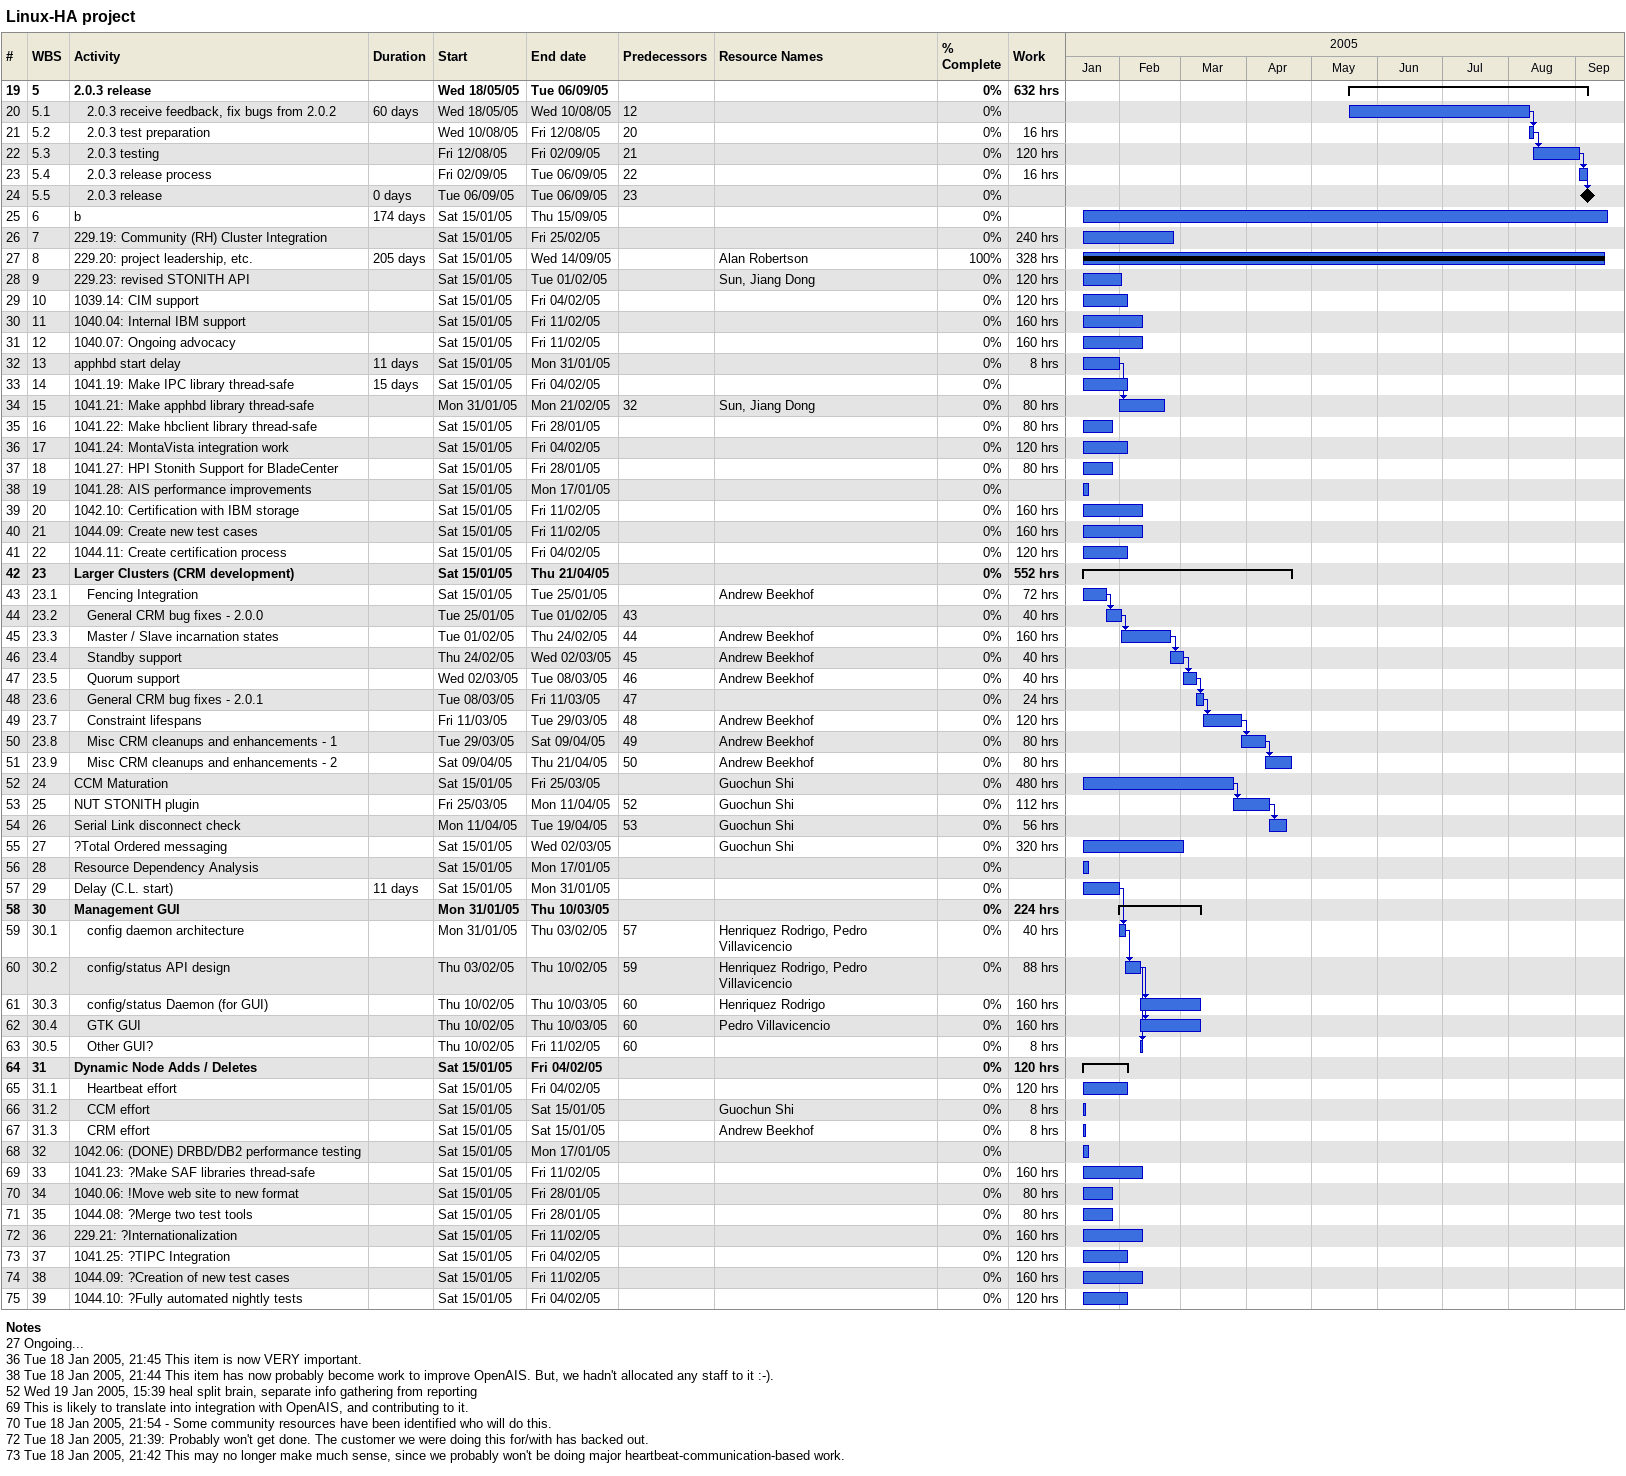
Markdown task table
Linux-HA project

| ID | WBS | Task | Duration | Start | Finish | Predecessors | Resources | % complete | Work (h) |
|---|---|---|---|---|---|---|---|---|---|
| 19 | 5 | **2.0.3 release** |  | 2005-05-18 | 2005-09-06 |  |  | 0 | 632 |
| 20 | 5.1 | 2.0.3 receive feedback, fix bugs from 2.0.2 | 60d | 2005-05-18 | 2005-08-10 | 12 |  | 0 |  |
| 21 | 5.2 | 2.0.3 test preparation |  | 2005-08-10 | 2005-08-12 | 20 |  | 0 | 16 |
| 22 | 5.3 | 2.0.3 testing |  | 2005-08-12 | 2005-09-02 | 21 |  | 0 | 120 |
| 23 | 5.4 | 2.0.3 release process |  | 2005-09-02 | 2005-09-06 | 22 |  | 0 | 16 |
| 24 | 5.5 | 2.0.3 release | 0d | 2005-09-06 | 2005-09-06 | 23 |  | 0 |  |
| 25 | 6 | b | 174d | 2005-01-15 | 2005-09-15 |  |  | 0 |  |
| 26 | 7 | 229.19: Community (RH) Cluster Integration |  | 2005-01-15 | 2005-02-25 |  |  | 0 | 240 |
| 27 | 8 | 229.20: project leadership, etc. | 205d | 2005-01-15 | 2005-09-14 |  | Alan Robertson | 100 | 328 |
| 28 | 9 | 229.23: revised STONITH API |  | 2005-01-15 | 2005-02-01 |  | Sun, Jiang Dong | 0 | 120 |
| 29 | 10 | 1039.14: CIM support |  | 2005-01-15 | 2005-02-04 |  |  | 0 | 120 |
| 30 | 11 | 1040.04: Internal IBM support |  | 2005-01-15 | 2005-02-11 |  |  | 0 | 160 |
| 31 | 12 | 1040.07: Ongoing advocacy |  | 2005-01-15 | 2005-02-11 |  |  | 0 | 160 |
| 32 | 13 | apphbd start delay | 11d | 2005-01-15 | 2005-01-31 |  |  | 0 | 8 |
| 33 | 14 | 1041.19: Make IPC library thread-safe | 15d | 2005-01-15 | 2005-02-04 |  |  | 0 |  |
| 34 | 15 | 1041.21: Make apphbd library thread-safe |  | 2005-01-31 | 2005-02-21 | 32 | Sun, Jiang Dong | 0 | 80 |
| 35 | 16 | 1041.22: Make hbclient library thread-safe |  | 2005-01-15 | 2005-01-28 |  |  | 0 | 80 |
| 36 | 17 | 1041.24: MontaVista integration work |  | 2005-01-15 | 2005-02-04 |  |  | 0 | 120 |
| 37 | 18 | 1041.27: HPI Stonith Support for BladeCenter |  | 2005-01-15 | 2005-01-28 |  |  | 0 | 80 |
| 38 | 19 | 1041.28: AIS performance improvements |  | 2005-01-15 | 2005-01-17 |  |  | 0 |  |
| 39 | 20 | 1042.10: Certification with IBM storage |  | 2005-01-15 | 2005-02-11 |  |  | 0 | 160 |
| 40 | 21 | 1044.09: Create new test cases |  | 2005-01-15 | 2005-02-11 |  |  | 0 | 160 |
| 41 | 22 | 1044.11: Create certification process |  | 2005-01-15 | 2005-02-04 |  |  | 0 | 120 |
| 42 | 23 | **Larger Clusters (CRM development)** |  | 2005-01-15 | 2005-04-21 |  |  | 0 | 552 |
| 43 | 23.1 | Fencing Integration |  | 2005-01-15 | 2005-01-25 |  | Andrew Beekhof | 0 | 72 |
| 44 | 23.2 | General CRM bug fixes - 2.0.0 |  | 2005-01-25 | 2005-02-01 | 43 |  | 0 | 40 |
| 45 | 23.3 | Master / Slave incarnation states |  | 2005-02-01 | 2005-02-24 | 44 | Andrew Beekhof | 0 | 160 |
| 46 | 23.4 | Standby support |  | 2005-02-24 | 2005-03-02 | 45 | Andrew Beekhof | 0 | 40 |
| 47 | 23.5 | Quorum support |  | 2005-03-02 | 2005-03-08 | 46 | Andrew Beekhof | 0 | 40 |
| 48 | 23.6 | General CRM bug fixes - 2.0.1 |  | 2005-03-08 | 2005-03-11 | 47 |  | 0 | 24 |
| 49 | 23.7 | Constraint lifespans |  | 2005-03-11 | 2005-03-29 | 48 | Andrew Beekhof | 0 | 120 |
| 50 | 23.8 | Misc CRM cleanups and enhancements - 1 |  | 2005-03-29 | 2005-04-09 | 49 | Andrew Beekhof | 0 | 80 |
| 51 | 23.9 | Misc CRM cleanups and enhancements - 2 |  | 2005-04-09 | 2005-04-21 | 50 | Andrew Beekhof | 0 | 80 |
| 52 | 24 | CCM Maturation |  | 2005-01-15 | 2005-03-25 |  | Guochun Shi | 0 | 480 |
| 53 | 25 | NUT STONITH plugin |  | 2005-03-25 | 2005-04-11 | 52 | Guochun Shi | 0 | 112 |
| 54 | 26 | Serial Link disconnect check |  | 2005-04-11 | 2005-04-19 | 53 | Guochun Shi | 0 | 56 |
| 55 | 27 | ?Total Ordered messaging |  | 2005-01-15 | 2005-03-02 |  | Guochun Shi | 0 | 320 |
| 56 | 28 | Resource Dependency Analysis |  | 2005-01-15 | 2005-01-17 |  |  | 0 |  |
| 57 | 29 | Delay (C.L. start) | 11d | 2005-01-15 | 2005-01-31 |  |  | 0 |  |
| 58 | 30 | **Management GUI** |  | 2005-01-31 | 2005-03-10 |  |  | 0 | 224 |
| 59 | 30.1 | config daemon architecture |  | 2005-01-31 | 2005-02-03 | 57 | Henriquez Rodrigo, Pedro Villavicencio | 0 | 40 |
| 60 | 30.2 | config/status API design |  | 2005-02-03 | 2005-02-10 | 59 | Henriquez Rodrigo, Pedro Villavicencio | 0 | 88 |
| 61 | 30.3 | config/status Daemon (for GUI) |  | 2005-02-10 | 2005-03-10 | 60 | Henriquez Rodrigo | 0 | 160 |
| 62 | 30.4 | GTK GUI |  | 2005-02-10 | 2005-03-10 | 60 | Pedro Villavicencio | 0 | 160 |
| 63 | 30.5 | Other GUI? |  | 2005-02-10 | 2005-02-11 | 60 |  | 0 | 8 |
| 64 | 31 | **Dynamic Node Adds / Deletes** |  | 2005-01-15 | 2005-02-04 |  |  | 0 | 120 |
| 65 | 31.1 | Heartbeat effort |  | 2005-01-15 | 2005-02-04 |  |  | 0 | 120 |
| 66 | 31.2 | CCM effort |  | 2005-01-15 | 2005-01-15 |  | Guochun Shi | 0 | 8 |
| 67 | 31.3 | CRM effort |  | 2005-01-15 | 2005-01-15 |  | Andrew Beekhof | 0 | 8 |
| 68 | 32 | 1042.06: (DONE) DRBD/DB2 performance testing |  | 2005-01-15 | 2005-01-17 |  |  | 0 |  |
| 69 | 33 | 1041.23: ?Make SAF libraries thread-safe |  | 2005-01-15 | 2005-02-11 |  |  | 0 | 160 |
| 70 | 34 | 1040.06: !Move web site to new format |  | 2005-01-15 | 2005-01-28 |  |  | 0 | 80 |
| 71 | 35 | 1044.08: ?Merge two test tools |  | 2005-01-15 | 2005-01-28 |  |  | 0 | 80 |
| 72 | 36 | 229.21: ?Internationalization |  | 2005-01-15 | 2005-02-11 |  |  | 0 | 160 |
| 73 | 37 | 1041.25: ?TIPC Integration |  | 2005-01-15 | 2005-02-04 |  |  | 0 | 120 |
| 74 | 38 | 1044.09: ?Creation of new test cases |  | 2005-01-15 | 2005-02-11 |  |  | 0 | 160 |
| 75 | 39 | 1044.10: ?Fully automated nightly tests |  | 2005-01-15 | 2005-02-04 |  |  | 0 | 120 |

Notes
- 27: Ongoing...
- 36: Tue 18 Jan 2005, 21:45 This item is now VERY important.
- 38: Tue 18 Jan 2005, 21:44 This item has now probably become work to improve OpenAIS. But, we hadn't allocated any staff to it :-).
- 52: Wed 19 Jan 2005, 15:39 heal split brain, separate info gathering from reporting
- 69: This is likely to translate into integration with OpenAIS, and contributing to it.
- 70: Tue 18 Jan 2005, 21:54 - Some community resources have been identified who will do this.
- 72: Tue 18 Jan 2005, 21:39: Probably won't get done. The customer we were doing this for/with has backed out.
- 73: Tue 18 Jan 2005, 21:42 This may no longer make much sense, since we probably won't be doing major heartbeat-communication-based work.
